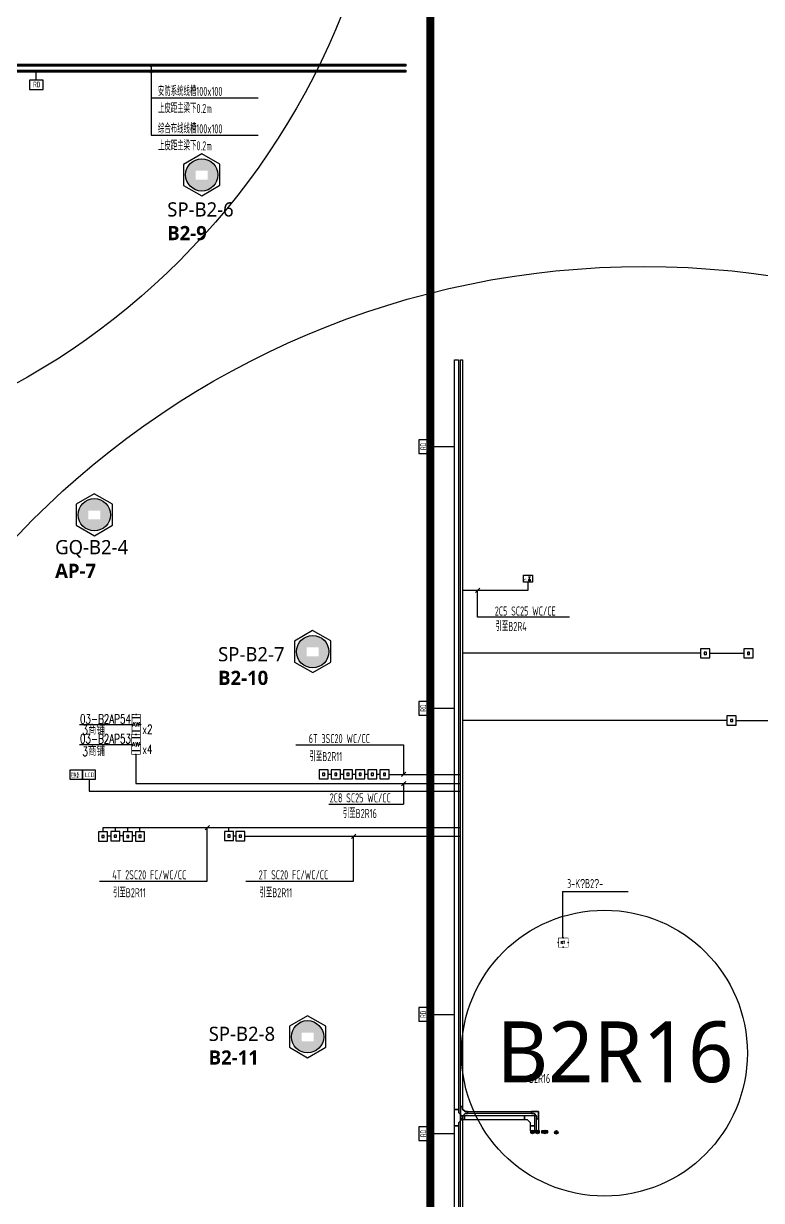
# Model space of a CAD drawing. Extents: x 444086 to 1693832, y -6784 to 371769.
# Drawn here: x 1487082 to 1523462, y 225366 to 283399 of the extents above; entities that cross this region are included whole.
import ezdxf
from ezdxf.enums import TextEntityAlignment as Align

# ---------------------------------------------------------------- set-up
doc = ezdxf.new("R2010")
doc.units = 0
doc.header["$LTSCALE"] = 1000
doc.header["$MEASUREMENT"] = 0
doc.linetypes.add('SZGX_a-zzgr$0$DASHDOT2', pattern=[6, 3, -1.5, 0, -1.5])
doc.layers.get('0').update_dxf_attribs({"color": 1, "linetype": 'CONTINUOUS'})
for name, color, linetype in [('AP', 7, 'CONTINUOUS'), ('A无产权', 5, 'CONTINUOUS'), ('CABLETRAY_DOTE', 5, 'CONTINUOUS'), ('CABLETRAY_WEAK', 6, 'CONTINUOUS'), ('E-L-LAMP', 11, 'CONTINUOUS'), ('rd-tbk', 1, 'CONTINUOUS'), ('rd-tbn', 7, 'CONTINUOUS'), ('T-BAS', 11, 'CONTINUOUS'), ('T-BSA TEXT', 7, '485_LINE'), ('T-DIFFUSE', 1, 'CONTINUOUS'), ('T-I-CHANNELS', 2, 'CONTINUOUS'), ('T-METER DATA', 150, 'C_LINE'), ('T-R-INTEGRATE', 1, 'CONTINUOUS'), ('T-SYSTEM', 4, 'CONTINUOUS'), ('T-SYSTEM BLOCK', 4, 'CONTINUOUS'), ('T-TEXT', 7, 'CONTINUOUS'), ('T-TEXT-RD', 3, 'CONTINUOUS'), ('T-电源线槽', 1, 'CONTINUOUS'), ('T-铁塔', 3, 'CONTINUOUS'), ('WALL', 9, 'CONTINUOUS'), ('WIRE-通讯', 4, 'CONTINUOUS')]:
    doc.layers.add(name, color=color, linetype=linetype)
doc.layers.add('Arc_建筑红线', color=8, linetype='CONTINUOUS', lineweight=40)
doc.styles.add('_TCH_DIM', font='SIMPLEX', dxfattribs={"bigfont": 'GBCBIG'})
doc.styles.add('_TCH_LABEL', font='COMPLEX', dxfattribs={"bigfont": 'GBCBIG'})
doc.styles.add('_TEL_DIM', font='SIMPLEX', dxfattribs={"width": 0.8, "height": 3.5, "bigfont": 'HZTXT'})
doc.styles.add('GBSTYLE', font='gbxwxt.shx', dxfattribs={"width": 0.6, "bigfont": 'gbhzfs.shx'})
doc.styles.add('HZF', font='GBXWXT', dxfattribs={"width": 0.8, "bigfont": 'GBHZFS'})
doc.styles.add('HZTXT1', font='txtd.shx', dxfattribs={"width": 0.7, "bigfont": 'hztxt.shx'})
doc.styles.get("Standard").update_dxf_attribs({"font": 'GBENOR', "bigfont": 'GBCBIG'})
doc.linetypes.add('485_LINE', pattern='A,25.7,-3.58,["485",Standard,S=2.54,R=0,X=-3.2,Y=-1.27],-3.85', length=33.13)
doc.linetypes.add('C_LINE', pattern='A,25.7,-2.08,["C",Standard,S=2.54,R=0,X=-0.54,Y=-1.27],-2.35', length=30.13)

# ---------------------------------------------------------------- blocks, each defined once
blk = doc.blocks.new('$equip_U$00000481(GZ顾恪)')
at = {"const_width": 0.06}
blk.add_lwpolyline([(-0.72, 0.67), (-0.72, -0.67), (0.72, -0.67), (0.72, 0.67)], close=True, dxfattribs=at)
for p in [(-0.72, 0), (0, 0.67), (0.72, 0), (0, -0.67)]:
    blk.add_point(p)
at = {"color": 7, "style": '_TCH_LABEL'}
blk.add_attdef('$TEXT$', text='', height=0.4, dxfattribs=at).set_placement((-0.04, 0), align=Align.MIDDLE_CENTER)
at = {"color": 7, "style": '_TEL_DIM', "flags": 1}
blk.add_attdef('A', text='', height=0.000025, dxfattribs=at).set_placement((0, 0), align=Align.MIDDLE_CENTER)
blk = doc.blocks.new('T901B')
at = {"layer": 'rd-tbk'}
blk.add_lwpolyline([(-350, 0), (350, 0), (350, 500), (-350, 500)], close=True, dxfattribs=at)
at = {"layer": 'rd-tbn', "color": 7, "style": 'HZF', "width": 0.8}
blk.add_text('LCD', height=250, dxfattribs=at).set_placement((-215, 116))
blk = doc.blocks.new('信息发布网络控制器')
at = {"layer": 'T-DIFFUSE'}
for p, q in [((-420, 600), (-420, 0)), ((420, 600), (-420, 600)), ((-420, 0), (420, 0)), ((420, 0), (420, 600))]:
    blk.add_line(p, q, dxfattribs=at)
at = {"layer": 'T-DIFFUSE', "color": 7, "style": 'GBSTYLE', "width": 0.6}
blk.add_text('控制器', height=300, dxfattribs=at).set_placement((-329, 92))
blk = doc.blocks.new('E-017')
at = {"layer": 'E-L-LAMP'}
for p, q in [((0, 150), (0, -150)), ((150, -150), (-150, -150))]:
    blk.add_line(p, q, dxfattribs=at)
for radius in [150, 100]:
    blk.add_circle((0, 300), radius, dxfattribs=at)
blk = doc.blocks.new('单口数据点')
at = {"layer": 'T-SYSTEM BLOCK'}
for points in [[(148816, -13376), (149116, -13376), (149116, -13076), (148816, -13076)], [(148929, -13263), (149004, -13263), (149004, -13188), (148929, -13188)]]:
    blk.add_lwpolyline(points, close=True, dxfattribs=at)
blk = doc.blocks.new('$C30311172003108')
at = {"layer": 'T-SYSTEM BLOCK'}
blk.add_lwpolyline([(-0.9, 0), (0.9, 0), (0.9, 1.2), (-0.9, 1.2)], close=True, dxfattribs=at)
at = {"style": 'GBSTYLE', "width": 0.8, "flags": 9}
blk.add_attdef('A', (0, 0), '', height=0.00003, dxfattribs=at)
at = {"layer": 'T-TEXT', "color": 7, "style": 'GBSTYLE', "width": 0.7}
blk.add_text('RD', height=0.75, dxfattribs=at).set_placement((-0.41, 0.26))
blk = doc.blocks.new('A$C78FD1D7B')
at = {"layer": 'T-SYSTEM BLOCK'}
blk.add_lwpolyline([(-300, 0), (300, 0), (300, 400), (-300, 400)], close=True, dxfattribs=at)
at = {"layer": 'T-TEXT', "style": 'GBSTYLE', "width": 0.7}
blk.add_text('RD', height=250, dxfattribs=at).set_placement((-149, 88))
blk = doc.blocks.new('A$C27A92A3A')
at = {"layer": 'CABLETRAY_WEAK'}
for p, q in [((-82700, 87300.4, 0), (-82700, 124111, 0)), ((-82700, 124111, 0), (-82600, 124111, 0)), ((-82700, 124111, 0), (-82600, 124111, 0)), ((-82700, 87300.4, 0), (-82700, 124111, 0)), ((-82600, 124111, 0), (-82600, 87300.4, 0)), ((-82600, 124111, 0), (-82600, 87300.4, 0)), ((-82600, 87300.4, 0), (-82700, 87300.4, 0)), ((-82700, 87300.4, 0), (-82700, 86700.4, 0)), ((-82600, 87300.4, 0), (-82700, 87300.4, 0)), ((-82700, 86700.4, 0), (-82700, 87300.4, 0)), ((-82700, 87300.4, 0), (-82600, 87300.4, 0)), ((-82600, 87300.4, 0), (-82700, 87300.4, 0)), ((-82600, 87175.4, 0), (-82600, 87300.4, 0)), ((-82600, 87300.4, 0), (-82600, 87175.4, 0)), ((-82475, 87050.4, 0), (-82600, 87175.4, 0)), ((-82600, 87175.4, 0), (-82475, 87050.4, 0)), ((-82350, 87050.4, 0), (-82475, 87050.4, 0)), ((-82475, 87050.4, 0), (-82350, 87050.4, 0)), ((-82350, 86950.4, 0), (-82350, 87050.4, 0)), ((-82350, 86950.4, 0), (-82350, 87050.4, 0)), ((-82350, 87050.4, 0), (-79200, 87050.4, 0)), ((-82350, 86950.4, 0), (-82350, 87050.4, 0)), ((-82350, 87050.4, 0), (-79200, 87050.4, 0)), ((-82350, 87050.4, 0), (-82350, 86950.4, 0)), ((-79200, 87050.4, 0), (-79200, 86950.4, 0)), ((-79200, 87050.4, 0), (-78850, 87050.4, 0)), ((-79200, 86950.4, 0), (-79200, 87050.4, 0)), ((-79200, 87050.4, 0), (-79200, 86950.4, 0)), ((-78850, 87050.4, 0), (-79200, 87050.4, 0)), ((-79200, 87050.4, 0), (-79200, 86950.4, 0)), ((-78850, 87050.4, 0), (-78850, 86700.4, 0)), ((-78850, 86700.4, 0), (-78850, 87050.4, 0)), ((-82700, 86700.4, 0), (-82600, 86700.4, 0)), ((-82700, 40550.4, 0), (-82700, 86700.4, 0)), ((-82700, 86700.4, 0), (-82600, 86700.4, 0)), ((-82700, 86700.4, 0), (-82600, 86700.4, 0)), ((-82700, 40550.4, 0), (-82700, 86700.4, 0)), ((-82600, 86700.4, 0), (-82700, 86700.4, 0)), ((-82600, 86825.4, 0), (-82475, 86950.4, 0)), ((-82475, 86950.4, 0), (-82600, 86825.4, 0)), ((-82600, 86700.4, 0), (-82600, 86825.4, 0)), ((-82600, 86825.4, 0), (-82600, 86700.4, 0)), ((-82600, 86700.4, 0), (-82600, 40550.4, 0)), ((-82600, 86700.4, 0), (-82600, 40550.4, 0)), ((-82475, 86950.4, 0), (-82350, 86950.4, 0)), ((-82350, 86950.4, 0), (-82475, 86950.4, 0)), ((-79200, 86950.4, 0), (-82350, 86950.4, 0)), ((-79200, 86950.4, 0), (-82350, 86950.4, 0)), ((-79075, 86950.4, 0), (-79200, 86950.4, 0)), ((-79200, 86950.4, 0), (-79075, 86950.4, 0)), ((-78950, 86825.4, 0), (-79075, 86950.4, 0)), ((-79075, 86950.4, 0), (-78950, 86825.4, 0)), ((-78950, 86700.4, 0), (-78950, 86825.4, 0)), ((-78950, 86825.4, 0), (-78950, 86700.4, 0)), ((-78950, 86700.4, 0), (-78850, 86700.4, 0)), ((-78950, 86100.4, 0), (-78950, 86700.4, 0)), ((-78850, 86700.4, 0), (-78950, 86700.4, 0)), ((-78950, 86700.4, 0), (-78850, 86700.4, 0)), ((-78950, 86100.4, 0), (-78950, 86700.4, 0)), ((-78950, 86700.4, 0), (-78850, 86700.4, 0)), ((-78850, 86700.4, 0), (-78850, 86100.4, 0)), ((-78850, 86700.4, 0), (-78850, 86100.4, 0)), ((-78800, 86100.4, 0), (-79000, 86000.4, 0)), ((-79000, 86100.4, 0), (-78800, 86000.4, 0)), ((-78850, 86100.4, 0), (-78950, 86100.4, 0))]:
    blk.add_line(p, q, dxfattribs=at)
at = {"layer": 'CABLETRAY_WEAK', "elevation": 0}
blk.add_lwpolyline([(-79000, 86000.4), (-78800, 86000.4), (-78800, 86100.4), (-79000, 86100.4)], close=True, dxfattribs=at)
at = {"layer": 'T-I-CHANNELS'}
for p, q in [((-83000, 124110.4, 0), (-82800, 124110.4, 0)), ((-83000, 87150.4, 0), (-83000, 124110.4, 0)), ((-82800, 124110.4, 0), (-82800, 87150.4, 0)), ((-82800, 87150.4, 0), (-83000, 87150.4, 0)), ((-83000, 86350.4, 0), (-83000, 87150.4, 0)), ((-83000, 87150.4, 0), (-82800, 87150.4, 0)), ((-82800, 87150.4, 0), (-82800, 87000.4, 0)), ((-82800, 87000.4, 0), (-82650, 86850.4, 0)), ((-82650, 86650.4, 0), (-82800, 86500.4, 0)), ((-82800, 86500.4, 0), (-82800, 86350.4, 0)), ((-82650, 86850.4, 0), (-82500, 86850.4, 0)), ((-82500, 86650.4, 0), (-82650, 86650.4, 0)), ((-82500, 86650.4, 0), (-82500, 86850.4, 0)), ((-82500, 86850.4, 0), (-79550, 86850.4, 0)), ((-82500, 86850.4, 0), (-82500, 86650.4, 0)), ((-79550, 86650.4, 0), (-82500, 86650.4, 0)), ((-79550, 86850.4, 0), (-79050, 86850.4, 0)), ((-79550, 86650.4, 0), (-79550, 86850.4, 0)), ((-79550, 86850.4, 0), (-79550, 86650.4, 0)), ((-79400, 86650.4, 0), (-79550, 86650.4, 0)), ((-79250, 86500.4, 0), (-79400, 86650.4, 0)), ((-79250, 86350.4, 0), (-79250, 86500.4, 0)), ((-79050, 86850.4, 0), (-79050, 86350.4, 0)), ((-83000, 86350.4, 0), (-82800, 86350.4, 0)), ((-83000, 40401.3, 0), (-83000, 86350.4, 0)), ((-82800, 86350.4, 0), (-83000, 86350.4, 0)), ((-82800, 86350.4, 0), (-82800, 40401.3, 0)), ((-79250, 86350.4, 0), (-79050, 86350.4, 0)), ((-79250, 86100.4, 0), (-79250, 86350.4, 0)), ((-79050, 86350.4, 0), (-79250, 86350.4, 0)), ((-79050, 86100.4, 0), (-79250, 86000.4, 0)), ((-79250, 86100.4, 0), (-79050, 86000.4, 0)), ((-79050, 86100.4, 0), (-79250, 86100.4, 0)), ((-79050, 86350.4, 0), (-79050, 86100.4, 0))]:
    blk.add_line(p, q, dxfattribs=at)
at = {"layer": 'T-I-CHANNELS', "elevation": 0}
blk.add_lwpolyline([(-79250, 86000.4), (-79050, 86000.4), (-79050, 86100.4), (-79250, 86100.4)], close=True, dxfattribs=at)
at = {"layer": 'T-SYSTEM', "elevation": 0}
for points in [[(-78412.4, 86788, 0, 0, 0), (-78911, 86289.4, 150, 0, 0), (-79150, 86050.4, 0, 0, 0)], [(-78162.4, 86788, 0, 0, 0), (-78661, 86289.4, 150, 0, 0), (-78900, 86050.4, 0, 0, 0)], [(-77812.4, 86788, 0, 0, 0), (-78311, 86289.4, 150, 0, 0), (-78550, 86050.4, 0, 0, 0)], [(-77975, 86025.5, 0, 0, 0), (-77476.4, 86524, 150, 0, 0), (-77237.4, 86763, 0, 0, 0)]]:
    blk.add_lwpolyline(points, format="xyseb", dxfattribs=at)
at = {"layer": 'T-SYSTEM', "const_width": 90, "elevation": 0}
for points in [[(-79195, 86050.4, 1), (-79105, 86050.4, 1)], [(-79195, 86050.4, 1), (-79105, 86050.4, 1)], [(-79195, 86050.4, 1), (-79105, 86050.4, 1)], [(-78945, 86050.4, 1), (-78855, 86050.4, 1)], [(-78945, 86050.4, 1), (-78855, 86050.4, 1)], [(-78945, 86050.4, 1), (-78855, 86050.4, 1)], [(-78595, 86050.4, 1), (-78505, 86050.4, 1)], [(-78595, 86050.4, 1), (-78505, 86050.4, 1)], [(-78595, 86050.4, 1), (-78505, 86050.4, 1)], [(-78020, 86025.5, 1), (-77930, 86025.5, 1)], [(-78020, 86025.5, 1), (-77930, 86025.5, 1)], [(-78020, 86025.5, 1), (-77930, 86025.5, 1)]]:
    blk.add_lwpolyline(points, format="xyb", close=True, dxfattribs=at)
at = {"layer": 'T-SYSTEM'}
for centre in [(-79150, 86050.4, 0), (-79150, 86050.4, 0), (-79150, 86050.4, 0), (-78900, 86050.4, 0), (-78900, 86050.4, 0), (-78900, 86050.4, 0), (-78550, 86050.4, 0), (-78550, 86050.4, 0), (-78550, 86050.4, 0), (-77975, 86025.5, 0), (-77975, 86025.5, 0), (-77975, 86025.5, 0)]:
    blk.add_circle(centre, 90, dxfattribs=at)
at = {"layer": 'T-电源线槽', "ltscale": 0.05}
for p, q in [((-78000, 86000.5, 0), (-77950, 86050.5, 0)), ((-78000, 86050.5, 0), (-77950, 86000.5, 0))]:
    blk.add_line(p, q, dxfattribs=at)
at = {"layer": 'T-电源线槽', "ltscale": 0.05, "elevation": 0}
blk.add_lwpolyline([(-78000, 86000.5), (-77950, 86000.5), (-77950, 86050.5), (-78000, 86050.5)], close=True, dxfattribs=at)
at = {"layer": 'T-铁塔', "linetype": 'ByBlock', "elevation": 0}
blk.add_lwpolyline([(-78700, 86000.4), (-78400, 86000.4), (-78400, 86100.4), (-78700, 86100.4)], close=True, dxfattribs=at)
at = {"layer": 'T-TEXT-RD', "style": 'GBSTYLE', "width": 0.7}
blk.add_text('B2R16', height=450, dxfattribs=at).set_placement((-79323.9, 88460.4, 0))
blk = doc.blocks.new('A$C52D40F68')
at = {"layer": 'CABLETRAY_WEAK'}
blk.add_blockref('A$C27A92A3A', (189628, -151726, 0), dxfattribs=at)
blk = doc.blocks.new('$equip_U$00000265(GZ顾恪)')
at = {"linetype": 'Continuous'}
for p, q in [((-0.54, 0.7), (-0.54, 0)), ((0.54, 0.7), (0.54, 0))]:
    blk.add_line(p, q, dxfattribs=at)
at = {"const_width": 0.06}
blk.add_lwpolyline([(-0.82, 0.7), (0.82, 0.7), (0.82, 0), (-0.82, 0)], close=True, dxfattribs=at)
for p in [(-0.82, 0.35), (0, 0.7), (0, 0), (0.82, 0.35)]:
    blk.add_point(p)
at = {"color": 7, "style": '_TCH_LABEL'}
blk.add_attdef('$TEXT$', text='', height=0.36, dxfattribs=at).set_placement((-0.004, 0.344), align=Align.MIDDLE_CENTER)
at = {"color": 7, "style": '_TCH_LABEL', "flags": 1}
blk.add_attdef('A', text='', height=0.000025, dxfattribs=at).set_placement((0, 0), align=Align.MIDDLE_CENTER)

msp = doc.modelspace()

# ---------------------------------------------------------------- hatches: boundary and pattern name
at = {"layer": 'T-TEXT', "linetype": 'ByBlock'}
h = msp.add_hatch(color=256, dxfattribs=at)
edge = h.paths.add_edge_path()
edge.add_arc((1493367, 281303), 37.5, 0, 360)
h = msp.add_hatch(color=256, dxfattribs=at)
edge = h.paths.add_edge_path()
edge.add_arc((1493367, 281003), 37.5, 0, 360)
at = {"layer": 'WALL', "linetype": 'ByBlock'}
h = msp.add_hatch(dxfattribs=at)
h.set_pattern_fill('ESCHER', color=3)
h.set_pattern_definition([(60, (-1381381.19, -2125830.214), (-30.47999999, -7e-09), [27.94, -2.54]), (180, (-1381381.19, -2125830.214), (15.24, -26.3964543), [27.94, -2.54]), (300, (-1381381.19, -2125830.214), (30.47999999, -7e-09), [27.94, -2.54]), (60, (-1381378.65, -2125830.214), (-30.47999999, -7e-09), [5.08, -25.4]), (300, (-1381378.65, -2125830.214), (30.47999999, -7e-09), [5.08, -25.4]), (60, (-1381382.46, -2125828.014), (-30.47999999, -7e-09), [5.08, -25.4]), (180, (-1381382.46, -2125828.014), (15.24, -26.3964543), [5.08, -25.4]), (300, (-1381382.46, -2125832.413), (30.47999999, -7e-09), [5.08, -25.4]), (180, (-1381382.46, -2125832.413), (15.24, -26.3964543), [5.08, -25.4]), (60, (-1381391.35, -2125830.214), (-30.47999999, -7e-09), [5.08, -25.4]), (300, (-1381391.35, -2125830.214), (30.47999999, -7e-09), [5.08, -25.4]), (60, (-1381376.11, -2125839.012), (-30.47999999, -7e-09), [5.08, -25.4]), (180, (-1381376.11, -2125839.012), (15.24, -26.3964543), [5.08, -25.4]), (300, (-1381376.11, -2125821.415), (30.47999999, -7e-09), [5.08, -25.4]), (180, (-1381376.11, -2125821.415), (15.24, -26.3964543), [5.08, -25.4]), (0, (-1381376.11, -2125825.814), (-15.24, 26.3964543), [17.78, -12.7]), (0, (-1381376.11, -2125834.613), (-15.24, 26.3964543), [17.78, -12.7]), (120, (-1381379.92, -2125823.615), (-30.47999999, 7e-09), [17.78, -12.7]), (120, (-1381387.54, -2125828.014), (-30.47999999, 7e-09), [17.78, -12.7]), (240, (-1381387.54, -2125832.413), (15.23999999, -26.3964543), [17.78, -12.7]), (240, (-1381379.92, -2125836.813), (15.23999999, -26.3964543), [17.78, -12.7])])
h.paths.add_polyline_path([(1495071, 275936, 1), (1496663, 275936, 1)])
h.paths.add_polyline_path([(1496161, 276141), (1496161, 275706), (1495573, 275706), (1495573, 276141)], flags=16)
h = msp.add_hatch(dxfattribs=at)
h.set_pattern_fill('ESCHER', color=3)
h.set_pattern_definition([(60, (-1386674.746, -2142588.967), (-30.47999999, -7e-09), [27.94, -2.54]), (180, (-1386674.746, -2142588.967), (15.24, -26.3964543), [27.94, -2.54]), (300, (-1386674.746, -2142588.967), (30.47999999, -7e-09), [27.94, -2.54]), (60, (-1386672.206, -2142588.967), (-30.47999999, -7e-09), [5.08, -25.4]), (300, (-1386672.206, -2142588.967), (30.47999999, -7e-09), [5.08, -25.4]), (60, (-1386676.016, -2142586.768), (-30.47999999, -7e-09), [5.08, -25.4]), (180, (-1386676.016, -2142586.768), (15.24, -26.3964543), [5.08, -25.4]), (300, (-1386676.016, -2142591.167), (30.47999999, -7e-09), [5.08, -25.4]), (180, (-1386676.016, -2142591.167), (15.24, -26.3964543), [5.08, -25.4]), (60, (-1386684.906, -2142588.967), (-30.47999999, -7e-09), [5.08, -25.4]), (300, (-1386684.906, -2142588.967), (30.47999999, -7e-09), [5.08, -25.4]), (60, (-1386669.666, -2142597.766), (-30.47999999, -7e-09), [5.08, -25.4]), (180, (-1386669.666, -2142597.766), (15.24, -26.3964543), [5.08, -25.4]), (300, (-1386669.666, -2142580.169), (30.47999999, -7e-09), [5.08, -25.4]), (180, (-1386669.666, -2142580.169), (15.24, -26.3964543), [5.08, -25.4]), (0, (-1386669.666, -2142584.568), (-15.24, 26.3964543), [17.78, -12.7]), (0, (-1386669.666, -2142593.367), (-15.24, 26.3964543), [17.78, -12.7]), (120, (-1386673.476, -2142582.368), (-30.47999999, 7e-09), [17.78, -12.7]), (120, (-1386681.096, -2142586.768), (-30.47999999, 7e-09), [17.78, -12.7]), (240, (-1386681.096, -2142591.167), (15.23999999, -26.3964543), [17.78, -12.7]), (240, (-1386673.476, -2142595.567), (15.23999999, -26.3964543), [17.78, -12.7])])
h.paths.add_polyline_path([(1489777, 259177, 1), (1491369, 259177, 1)])
h.paths.add_polyline_path([(1490867, 259382), (1490867, 258948), (1490279, 258948), (1490279, 259382)], flags=16)
h = msp.add_hatch(dxfattribs=at)
h.set_pattern_fill('ESCHER', color=3)
h.set_pattern_definition([(60, (-1375910.192, -2149337.795), (-30.47999999, -7e-09), [27.94, -2.54]), (180, (-1375910.192, -2149337.795), (15.24, -26.3964543), [27.94, -2.54]), (300, (-1375910.192, -2149337.795), (30.47999999, -7e-09), [27.94, -2.54]), (60, (-1375907.652, -2149337.795), (-30.47999999, -7e-09), [5.08, -25.4]), (300, (-1375907.652, -2149337.795), (30.47999999, -7e-09), [5.08, -25.4]), (60, (-1375911.462, -2149335.595), (-30.47999999, -7e-09), [5.08, -25.4]), (180, (-1375911.462, -2149335.595), (15.24, -26.3964543), [5.08, -25.4]), (300, (-1375911.462, -2149339.994), (30.47999999, -7e-09), [5.08, -25.4]), (180, (-1375911.462, -2149339.994), (15.24, -26.3964543), [5.08, -25.4]), (60, (-1375920.352, -2149337.795), (-30.47999999, -7e-09), [5.08, -25.4]), (300, (-1375920.352, -2149337.795), (30.47999999, -7e-09), [5.08, -25.4]), (60, (-1375905.112, -2149346.593), (-30.47999999, -7e-09), [5.08, -25.4]), (180, (-1375905.112, -2149346.593), (15.24, -26.3964543), [5.08, -25.4]), (300, (-1375905.112, -2149328.996), (30.47999999, -7e-09), [5.08, -25.4]), (180, (-1375905.112, -2149328.996), (15.24, -26.3964543), [5.08, -25.4]), (0, (-1375905.112, -2149333.395), (-15.24, 26.3964543), [17.78, -12.7]), (0, (-1375905.112, -2149342.194), (-15.24, 26.3964543), [17.78, -12.7]), (120, (-1375908.922, -2149331.195), (-30.47999999, 7e-09), [17.78, -12.7]), (120, (-1375916.542, -2149335.595), (-30.47999999, 7e-09), [17.78, -12.7]), (240, (-1375916.542, -2149339.994), (15.23999999, -26.3964543), [17.78, -12.7]), (240, (-1375908.922, -2149344.394), (15.23999999, -26.3964543), [17.78, -12.7])])
h.paths.add_polyline_path([(1500542, 252428, 1), (1502134, 252428, 1)])
h.paths.add_polyline_path([(1501632, 252633), (1501632, 252199), (1501044, 252199), (1501044, 252633)], flags=16)
h = msp.add_hatch(dxfattribs=at)
h.set_pattern_fill('ESCHER', color=3)
h.set_pattern_definition([(60, (-1376163.26, -2168328.953), (-30.47999999, -7e-09), [27.94, -2.54]), (180, (-1376163.26, -2168328.953), (15.24, -26.3964543), [27.94, -2.54]), (300, (-1376163.26, -2168328.953), (30.47999999, -7e-09), [27.94, -2.54]), (60, (-1376160.72, -2168328.953), (-30.47999999, -7e-09), [5.08, -25.4]), (300, (-1376160.72, -2168328.953), (30.47999999, -7e-09), [5.08, -25.4]), (60, (-1376164.53, -2168326.753), (-30.47999999, -7e-09), [5.08, -25.4]), (180, (-1376164.53, -2168326.753), (15.24, -26.3964543), [5.08, -25.4]), (300, (-1376164.53, -2168331.152), (30.47999999, -7e-09), [5.08, -25.4]), (180, (-1376164.53, -2168331.152), (15.24, -26.3964543), [5.08, -25.4]), (60, (-1376173.42, -2168328.953), (-30.47999999, -7e-09), [5.08, -25.4]), (300, (-1376173.42, -2168328.953), (30.47999999, -7e-09), [5.08, -25.4]), (60, (-1376158.18, -2168337.751), (-30.47999999, -7e-09), [5.08, -25.4]), (180, (-1376158.18, -2168337.751), (15.24, -26.3964543), [5.08, -25.4]), (300, (-1376158.18, -2168320.154), (30.47999999, -7e-09), [5.08, -25.4]), (180, (-1376158.18, -2168320.154), (15.24, -26.3964543), [5.08, -25.4]), (0, (-1376158.18, -2168324.553), (-15.24, 26.3964543), [17.78, -12.7]), (0, (-1376158.18, -2168333.352), (-15.24, 26.3964543), [17.78, -12.7]), (120, (-1376161.99, -2168322.353), (-30.47999999, 7e-09), [17.78, -12.7]), (120, (-1376169.61, -2168326.753), (-30.47999999, 7e-09), [17.78, -12.7]), (240, (-1376169.61, -2168331.152), (15.23999999, -26.3964543), [17.78, -12.7]), (240, (-1376161.99, -2168335.552), (15.23999999, -26.3964543), [17.78, -12.7])])
h.paths.add_polyline_path([(1500289, 233437, 1), (1501880, 233437, 1)])
h.paths.add_polyline_path([(1501379, 233642), (1501379, 233208), (1500791, 233208), (1500791, 233642)], flags=16)

# ---------------------------------------------------------------- linework, layer by layer
at = {"layer": 'Arc_建筑红线', "color": 20, "linetype": 'SZGX_a-zzgr$0$DASHDOT2', "ltscale": 0.2, "const_width": 400}
msp.add_lwpolyline([(1507132, 303600), (1515132, 311600), (1532552, 311600), (1532552, 325060), (1380092, 325060), (1380092, 311600), (1261882, 311600), (1260632, 309100), (1260632, 224070), (1365922, 224070), (1365922, 129100), (1507132, 129100), (1507132, 303600)], dxfattribs=at)
msp.add_lwpolyline([(1507132, 303600), (1515132, 311600), (1689632, 311600), (1693632, 307876), (1693632, 298599), (1638632, 298599), (1638632, 222099), (1653632, 222099), (1653632, 129100), (1507132, 129100)], close=True, dxfattribs=at)
at = {"layer": 'CABLETRAY_DOTE', "linetype": 'ByBlock'}
for p, q in [((1480525, 281053), (1505925, 281053, 0)), ((1480825, 281353), (1505925, 281353, 0))]:
    msp.add_line(p, q, dxfattribs=at)
at = {"layer": 'CABLETRAY_WEAK', "linetype": 'ByBlock'}
for p, q in [((1480825, 281403), (1505925, 281403, 0)), ((1505925, 281303, 0), (1483300, 281303)), ((1505925, 281403, 0), (1505925, 281303, 0))]:
    msp.add_line(p, q, dxfattribs=at)
at = {"layer": 'E-L-LAMP'}
for p, q in [((1511949, 255450, 0), (1508725, 255450)), ((1511949, 255850, 0), (1511949, 255450, 0))]:
    msp.add_line(p, q, dxfattribs=at)
at = {"layer": 'E-L-LAMP', "elevation": 0}
msp.add_lwpolyline([(1511725, 256199), (1512172, 256199), (1512172, 255850), (1511725, 255850)], close=True, dxfattribs=at)
at = {"layer": 'T-BAS', "linetype": 'ByBlock'}
for q in [(1516895, 240597, 0), (1513659, 238312, 0)]:
    msp.add_line((1513659, 240597, 0), q, dxfattribs=at)
at = {"layer": 'T-BAS', "color": 3}
msp.add_circle((1515720, 232631), 7049, dxfattribs=at)
at = {"layer": 'T-BSA TEXT', "linetype": 'ByBlock'}
for p, q in [((1509363, 255344), (1509575, 255557)), ((1509469, 254120), (1509469, 255450)), ((1513994, 254120, 0), (1509469, 254120)), ((1500504, 247831, 0), (1505821, 247831, 0)), ((1505821, 247831, 0), (1505821, 246375, 0)), ((1505715, 246269, 0), (1505927, 246482, 0)), ((1505715, 245814, 0), (1505927, 246026, 0)), ((1505821, 245920, 0), (1505821, 244908, 0)), ((1502132, 244908), (1505821, 244908, 0)), ((1496030, 243647, 4800475), (1496242, 243860, 4800475)), ((1496136, 241114, 4800475), (1496136, 243754, 4800475)), ((1503248, 243222, 4800475), (1503460, 243435, 4800475)), ((1503354, 241114, 4800475), (1503354, 243329, 4800475)), ((1490820, 241114, 4800475), (1496136, 241114, 4800475)), ((1498038, 241114, 4800475), (1503354, 241114, 4800475))]:
    msp.add_line(p, q, dxfattribs=at)
at = {"layer": 'T-DIFFUSE', "ltscale": 0.1, "elevation": 0}
msp.add_lwpolyline([(1490310, 246135), (1490310, 245552), (1508625, 245552)], dxfattribs=at)
at = {"layer": 'T-I-CHANNELS', "linetype": 'ByBlock'}
for p, q in [((1480525, 281103), (1505925, 281103, 0)), ((1505925, 281003, 0), (1483600, 281003)), ((1505925, 281103, 0), (1505925, 281003, 0))]:
    msp.add_line(p, q, dxfattribs=at)
at = {"layer": 'T-METER DATA', "linetype": 'ByBlock'}
for p, q in [((1489840, 248834), (1492425, 248834)), ((1489840, 247857, 0), (1492421, 247857, 0)), ((1492625, 247362, 0), (1492625, 245920, 0)), ((1492625, 245920, 0), (1508625, 245920, 0))]:
    msp.add_line(p, q, dxfattribs=at)
at = {"layer": 'T-R-INTEGRATE', "color": 4}
for p, q in [((1487712, 280604), (1487712, 281003, 0)), ((1507025, 262539), (1508325, 262539, 0)), ((1520464, 252349, 0), (1508725, 252349, 0)), ((1507025, 249638), (1508325, 249638, 0)), ((1521764, 249032, 0), (1508725, 249032, 0)), ((1505103, 246375, 0), (1508625, 246375)), ((1497209, 243563, 4800475), (1497209, 243763, 4800475)), ((1507025, 234538), (1508325, 234538, 0)), ((1507025, 228663), (1508325, 228663, 0))]:
    msp.add_line(p, q, dxfattribs=at)
at = {"layer": 'T-R-INTEGRATE'}
for p, q in [((1491000, 243754, 4783586), (1508625, 243754, 0)), ((1491000, 243537, 4800475), (1491000, 243754, 4800475)), ((1491609, 243554, 4800475), (1491609, 243754, 4800475)), ((1492222, 243537, 4800475), (1492222, 243754, 4800475)), ((1492822, 243541, 4800475), (1492822, 243754, 4800475)), ((1497999, 243329, 4800475), (1508625, 243329, 0))]:
    msp.add_line(p, q, dxfattribs=at)
for centre, radius in [((1469404, 297096), 35893), ((1517663, 228825), 42594)]:
    msp.add_circle(centre, radius, dxfattribs=at)
at = {"layer": 'T-SYSTEM BLOCK'}
for points, elevation in [([(1522598, 252341), (1520914, 252341)], 0), ([(1522214, 249032), (1523876, 249032)], 0), ([(1502253, 246375), (1502103, 246375)], 0), ([(1502853, 246375), (1502703, 246375)], 0), ([(1503453, 246375), (1503303, 246375)], 0), ([(1504053, 246375), (1503903, 246375)], 0), ([(1504653, 246375), (1504503, 246375)], 0), ([(1491384, 243329), (1491225, 243329)], 4800475), ([(1491997, 243338), (1491834, 243338)], 4800475), ([(1492597, 243338), (1492447, 243338)], 4800475), ([(1497549, 243337), (1497434, 243337)], 4800475)]:
    msp.add_lwpolyline(points, dxfattribs=dict(at, elevation=elevation))
at = {"layer": 'T-TEXT', "linetype": 'ByBlock'}
for p, q in [((1493367, 281303, 0), (1493367, 277895, 0)), ((1493367, 279739, 0), (1498643, 279739, 0)), ((1493367, 277895, 0), (1498643, 277895, 0))]:
    msp.add_line(p, q, dxfattribs=at)
for centre in [(1493367, 281303, 0), (1493367, 281003, 0)]:
    msp.add_circle(centre, 37.5, dxfattribs=at)
at = {"layer": 'WALL', "color": 3, "linetype": 'ByBlock'}
for points in [[(1496764, 275425), (1496762, 276461), (1495864, 276976), (1494968, 276456), (1494971, 275421), (1495869, 274905)], [(1491471, 258666), (1491468, 259702), (1490570, 260217), (1489675, 259697), (1489677, 258662), (1490575, 258146)], [(1502235, 251917), (1502233, 252953), (1501335, 253469), (1500439, 252949), (1500442, 251913), (1501340, 251397)], [(1501982, 232926), (1501980, 233962), (1501082, 234477), (1500186, 233957), (1500189, 232922), (1501087, 232406)]]:
    msp.add_lwpolyline(points, close=True, dxfattribs=at)
for centre in [(1495867, 275936), (1490573, 259177), (1501338, 252428), (1501084, 233437)]:
    msp.add_circle(centre, 796, dxfattribs=at)

# ---------------------------------------------------------------- block references
at = {"layer": 'E-L-LAMP', "xscale": 0.3604166666865967, "yscale": 0.3604166666865967, "zscale": 0.3604166666865967, "rotation": 180}
msp.add_blockref('E-017', (1512025, 256061, 0), dxfattribs=at)
at = {"layer": 'T-BAS', "linetype": 'ByBlock', "xscale": 334.3239227582235, "yscale": 334.3239227582235, "zscale": 334.3239227582235}
msp.add_blockref('$equip_U$00000481(GZ顾恪)', (1513688, 238085), dxfattribs=at).add_auto_attribs({'$TEXT$': 'KT'})
at = {"layer": 'T-DIFFUSE', "ltscale": 0.1}
for name, p, xscale, yscale, zscale in [('信息发布网络控制器', (1489679, 246138, 0), 0.75, 0.75, 0.75), ('T901B', (1490310, 246135, 0), 0.905, 0.905, 0.905)]:
    msp.add_blockref(name, p, dxfattribs=dict(at, xscale=xscale, yscale=yscale, zscale=zscale))
at = {"layer": 'T-METER DATA', "linetype": 'ByBlock'}
ref = msp.add_blockref('$equip_U$00000265(GZ顾恪)', (1492425, 248839, 0), dxfattribs=dict(at, xscale=600, yscale=600, zscale=600, rotation=269.9999999971541))
ref.add_attrib('$TEXT$', 'AW', dxfattribs={"layer": '0', "color": 7, "height": 216, "style": '_TCH_LABEL'}).set_placement((1492631, 248841, 0), align=Align.MIDDLE_CENTER)
ref = msp.add_blockref('$equip_U$00000265(GZ顾恪)', (1492415, 247855, 0), dxfattribs=dict(at, xscale=600, yscale=600, zscale=600, rotation=269.9999999971541))
ref.add_attrib('$TEXT$', 'AW', dxfattribs={"layer": '0', "color": 7, "height": 216, "style": '_TCH_LABEL'}).set_placement((1492621, 247857, 0), align=Align.MIDDLE_CENTER)
at = {"layer": 'T-R-INTEGRATE'}
msp.add_blockref('A$C52D40F68', (1401697, 294425, 0), dxfattribs=at)
at = {"layer": 'T-SYSTEM BLOCK', "xscale": 1.5, "yscale": 1.5, "zscale": 1.5}
for p in [(1297240, 272188, 0), (1299374, 272188, 0), (1298539, 268870, 0), (1278429, 266214, 0), (1279029, 266214, 0), (1279629, 266214, 0), (1280229, 266214, 0), (1280829, 266214, 0), (1281429, 266214, 0), (1267551, 263151, 4800475), (1268159, 263167, 4800475), (1268773, 263151, 4800475), (1269373, 263155, 4800475), (1273760, 263177, 4800475), (1274324, 263167, 4800475)]:
    msp.add_blockref('单口数据点', p, dxfattribs=at)
at = {"layer": 'WIRE-通讯', "xscale": 375, "yscale": 375, "zscale": 375}
msp.add_blockref('$C30311172003108', (1487712, 280154), dxfattribs=at)
at = {"layer": 'WIRE-通讯', "xscale": 1.125, "yscale": 1.125, "zscale": 1.125, "rotation": 90}
for p in [(1507025, 262539), (1507025, 249638), (1507025, 234538), (1507025, 228663)]:
    msp.add_blockref('A$C78FD1D7B', p, dxfattribs=at)

# ---------------------------------------------------------------- texts
at = {"layer": 'AP', "color": 3, "char_height": 700, "attachment_point": 1}
for s, insert in [('{\\fMicrosoft YaHei|b0|i0|c134|p34;SP-B2-6\\P\\fMicrosoft YaHei|b1|i0|c134|p34;\\C1;B2-9}', (1494167, 274584)), ('{\\fMicrosoft YaHei|b0|i0|c134|p34;GQ-B2-4\\P\\fMicrosoft YaHei|b1|i0|c134|p34;\\C1;AP-7}', (1488640, 257931)), ('{\\fMicrosoft YaHei|b0|i0|c134|p34;SP-B2-7\\P\\fMicrosoft YaHei|b1|i0|c134|p34;\\C1;B2-10}', (1496674, 252652)), ('{\\fMicrosoft YaHei|b0|i0|c134|p34;SP-B2-8\\P\\fMicrosoft YaHei|b1|i0|c134|p34;\\C1;B2-11}', (1496210, 233933))]:
    msp.add_mtext_dynamic_manual_height_columns(s, width=3644.11, gutter_width=12.5, heights=[0], dxfattribs=dict(at, insert=insert))
at = {"layer": 'A无产权', "color": 3, "insert": (1510409, 234195, 0), "char_height": 3000, "attachment_point": 1, "style": '_TCH_DIM'}
msp.add_mtext_dynamic_manual_height_columns('{\\fMicrosoft YaHei|b0|i0|c134|p34;B2R16}', width=5863.74, gutter_width=1750, heights=[0], dxfattribs=at)
at = {"layer": 'E-L-LAMP', "style": 'GBSTYLE', "width": 0.7}
msp.add_text('x5', height=129.8, dxfattribs=at).set_placement((1511747, 255920, 0))
at = {"layer": 'T-BAS', "linetype": 'ByBlock', "style": 'GBSTYLE', "width": 0.7}
msp.add_text('3-K\x8fB2\x90-', height=450, dxfattribs=at).set_placement((1513877, 240768))
at = {"layer": 'T-BSA TEXT', "linetype": 'ByBlock', "style": 'GBSTYLE', "width": 0.7}
for s, p in [('2C5 SC25 WC/CE', (1510314, 254206)), ('引至B2R4', (1510350, 253444)), ('6T 3SC20 WC/CC', (1501142, 247917, 0)), ('引至B2R11', (1501179, 247032, 0)), ('2C8 SC25 WC/CC', (1502175, 244994)), ('引至B2R16', (1502825, 244224, 0)), ('4T 2SC20 FC/WC/CC', (1491458, 241200, 4800475)), ('2T SC20 FC/WC/CC', (1498676, 241200, 4800475)), ('引至B2R11', (1491494, 240315, 4800475)), ('引至B2R11', (1498712, 240315, 4800475))]:
    msp.add_text(s, height=450, dxfattribs=at).set_placement(p)
at = {"layer": 'T-METER DATA', "linetype": 'ByBlock', "style": 'HZTXT1', "width": 0.7}
for s, p in [('03-B2AP54', (1489866, 248882, 0)), ('3商铺', (1489982, 248345, 0)), ('x2', (1492942, 248373, 0)), ('03-B2AP53', (1489866, 247905, 0)), ('x4', (1492932, 247388, 0)), ('3商铺', (1489982, 247281, 0))]:
    msp.add_text(s, height=450, dxfattribs=at).set_placement(p)
at = {"layer": 'T-TEXT', "linetype": 'ByBlock', "style": 'GBSTYLE', "width": 0.7}
for s, p in [('安防系统线槽100x100', (1493709, 279829, 0)), ('上皮距主梁下0.2m', (1493717, 278988, 0)), ('综合布线线槽100x100', (1493709, 277984, 0)), ('上皮距主梁下0.2m', (1493717, 277144, 0))]:
    msp.add_text(s, height=450, dxfattribs=at).set_placement(p)

doc.saveas('drawing.dxf')
